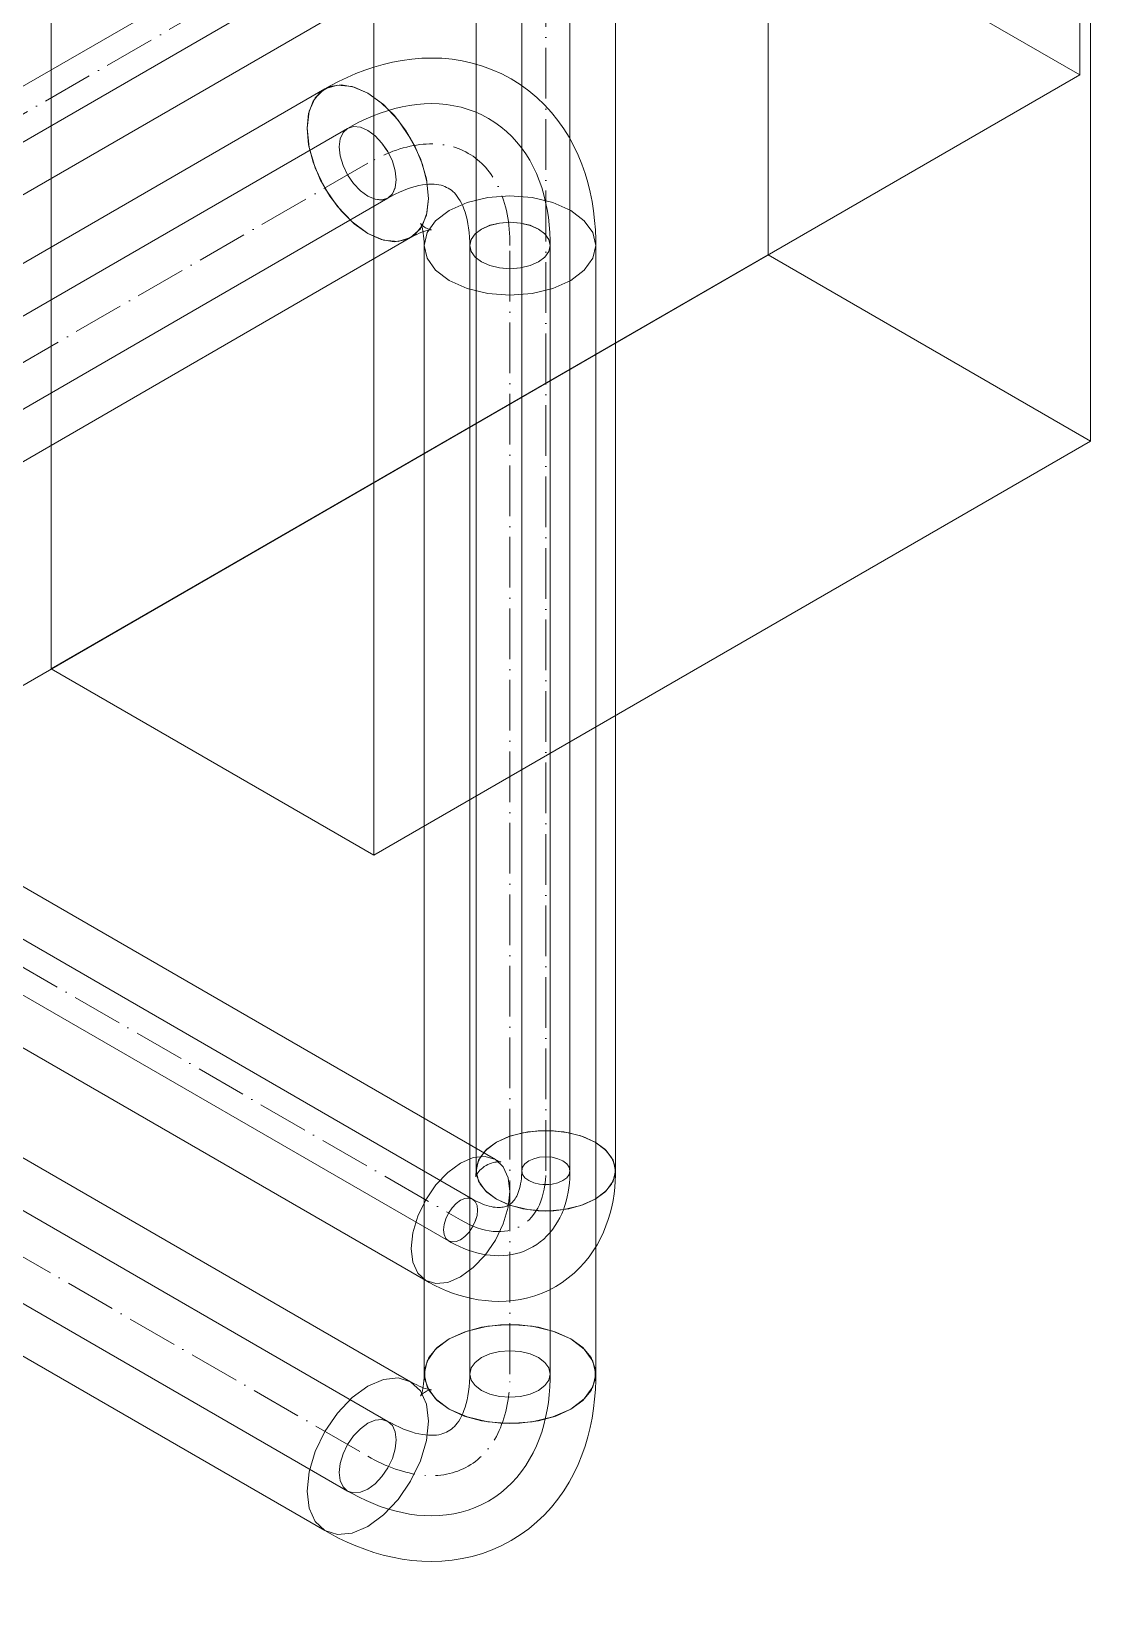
# Model space of a CAD drawing. Header units: millimetres. Extents: x -88595 to 880822, y -1054509 to -148035.
# Drawn here: x 392110.4 to 392319.4, y -329949.7 to -329639.1 of the extents above; entities that cross this region are included whole.
import ezdxf

# ---------------------------------------------------------------- set-up
doc = ezdxf.new("R2010")
doc.units = ezdxf.units.MM
doc.linetypes.add('$12$ADSK_Осевая', pattern=[14, 10, -2, 0, -2])
doc.linetypes.add('$13$ADSK_Осевая', pattern=[14, 10, -2, 0, -2])
for name, color, linetype, lineweight in [('Изоляция', 7, 'Continuous', 18), ('Оборудование', 7, 'Continuous', 18), ('Трубопровод', 7, 'Continuous', 18), ('Трубопроводы', 7, 'Continuous', 18)]:
    doc.layers.add(name, color=color, linetype=linetype, lineweight=lineweight)

# ---------------------------------------------------------------- blocks, each defined once
blk = doc.blocks.new('$0$ADSK_Канальный блок кондиционера1 - AD242MJERAB-3267365-В_ОВ3_1')
at = {"layer": 'Оборудование'}
for p, q in [((18809.76, 6999.76), (18067.3, 7428.42)), ((18809.76, 7203.89), (18809.76, 6999.76)), ((18748.25, 6964.24), (18748.25, 7168.37)), ((18811.89, 6927.5), (18811.89, 7131.63)), ((18606.82, 7086.72), (18606.82, 6882.59)), ((18670.46, 6845.85), (18670.46, 7049.98)), ((18809.76, 6999.76), (18316.91, 6715.21)), ((18606.82, 6882.59), (18748.25, 6964.24)), ((18748.25, 6964.24), (18811.89, 6927.5)), ((18811.89, 6927.5), (18670.46, 6845.85)), ((18670.46, 6845.85), (18606.82, 6882.59))]:
    blk.add_line(p, q, dxfattribs=at)
blk = doc.blocks.new('$0$ADSK_МедьПайка_Отвод-гнутая труба - Отвод _гнутая труба_-3197929-В_ОВ3_1')
at = {"layer": 'Трубопроводы', "color": 190, "true_color": 0x8000ff}
for points in [[(18701.04, 6785.58, 0), (18700.28, 6785.01, 0), (18699.81, 6784.35, 0), (18699.65, 6783.63, 0), (18699.81, 6782.92, 0), (18700.28, 6782.26, 0), (18701.04, 6781.69, 0), (18702.03, 6781.25, 0), (18703.17, 6780.98, 0), (18704.41, 6780.89, 0), (18705.64, 6780.98, 0), (18706.79, 6781.25, 0), (18707.77, 6781.69, 0)], [(18707.77, 6781.69, 0), (18708.53, 6782.26, 0), (18709, 6782.92, 0), (18709.17, 6783.63, 0), (18709, 6784.35, 0), (18708.53, 6785.01, 0), (18707.77, 6785.58, 0), (18706.79, 6786.01, 0), (18705.64, 6786.29, 0), (18704.41, 6786.38, 0), (18703.17, 6786.29, 0), (18702.03, 6786.01, 0), (18701.04, 6785.58, 0)], [(18697.1, 6776.86, 0), (18697.28, 6776.98, 0), (18697.46, 6777.11, 0), (18697.64, 6777.26, 0), (18697.82, 6777.43, 0), (18697.99, 6777.62, 0), (18698.16, 6777.83, 0), (18698.33, 6778.07, 0), (18698.5, 6778.34, 0), (18698.66, 6778.63, 0), (18698.82, 6778.96, 0), (18698.96, 6779.32, 0), (18699.1, 6779.71, 0), (18699.22, 6780.13, 0), (18699.34, 6780.58, 0), (18699.43, 6781.06, 0), (18699.51, 6781.57, 0), (18699.57, 6782.1, 0), (18699.62, 6782.66, 0), (18699.64, 6783.25, 0), (18699.65, 6783.63, 0)], [(18701.86, 6768.62, 0), (18702.6, 6769.08, 0), (18703.31, 6769.6, 0), (18703.99, 6770.16, 0), (18704.62, 6770.77, 0), (18705.21, 6771.41, 0), (18705.76, 6772.1, 0), (18706.27, 6772.81, 0), (18706.73, 6773.56, 0), (18707.15, 6774.33, 0), (18707.53, 6775.12, 0), (18707.86, 6775.94, 0), (18708.15, 6776.77, 0), (18708.41, 6777.63, 0), (18708.62, 6778.5, 0), (18708.8, 6779.38, 0), (18708.94, 6780.28, 0), (18709.05, 6781.19, 0), (18709.12, 6782.11, 0), (18709.16, 6783.04, 0), (18709.17, 6783.63, 0)], [(18687.58, 6777.8, 0), (18688.45, 6778.18, 0), (18689.26, 6778.26, 0), (18689.96, 6778.04, 0), (18690.49, 6777.54, 0), (18690.83, 6776.8, 0), (18690.94, 6775.86, 0), (18690.83, 6774.79, 0), (18690.49, 6773.66, 0), (18689.96, 6772.54, 0), (18689.26, 6771.52, 0), (18688.45, 6770.67, 0), (18687.58, 6770.03, 0)], [(18697.1, 6776.86, 0), (18696.9, 6776.76, 0), (18696.7, 6776.67, 0), (18696.48, 6776.59, 0), (18696.25, 6776.52, 0), (18695.99, 6776.46, 0), (18695.72, 6776.42, 0), (18695.43, 6776.39, 0), (18695.12, 6776.38, 0), (18694.78, 6776.39, 0), (18694.42, 6776.42, 0), (18694.03, 6776.47, 0), (18693.63, 6776.55, 0), (18693.2, 6776.65, 0), (18692.76, 6776.78, 0), (18692.29, 6776.94, 0), (18691.81, 6777.12, 0), (18691.32, 6777.34, 0), (18690.81, 6777.58, 0), (18690.29, 6777.85, 0), (18689.96, 6778.04, 0)], [(18687.58, 6770.03, 0), (18686.71, 6769.66, 0), (18685.89, 6769.58, 0), (18685.2, 6769.8, 0), (18684.66, 6770.29, 0), (18684.33, 6771.04, 0), (18684.21, 6771.97, 0), (18684.33, 6773.05, 0), (18684.66, 6774.18, 0), (18685.2, 6775.29, 0), (18685.89, 6776.31, 0), (18686.71, 6777.17, 0), (18687.58, 6777.8, 0)], [(18701.86, 6768.62, 0), (18701.08, 6768.2, 0), (18700.28, 6767.85, 0), (18699.45, 6767.54, 0), (18698.61, 6767.3, 0), (18697.75, 6767.11, 0), (18696.89, 6766.97, 0), (18696.02, 6766.89, 0), (18695.14, 6766.86, 0), (18694.26, 6766.89, 0), (18693.39, 6766.96, 0), (18692.51, 6767.08, 0), (18691.64, 6767.24, 0), (18690.78, 6767.45, 0), (18689.92, 6767.69, 0), (18689.06, 6767.98, 0), (18688.22, 6768.31, 0), (18687.37, 6768.67, 0), (18686.54, 6769.07, 0), (18685.72, 6769.5, 0), (18685.2, 6769.8, 0)]]:
    blk.add_polyline3d(points, dxfattribs=at)
blk = doc.blocks.new('$0$ADSK_МедьПайка_Отвод-гнутая труба - Отвод _гнутая труба_-3197924-В_ОВ3_1')
at = {"layer": 'Трубопроводы', "color": 134, "true_color": 0x00a6a6}
for points in [[(18702.95, 6740.3, 0), (18704.21, 6741.25, 0), (18705, 6742.36, 0), (18705.27, 6743.54, 0), (18705, 6744.73, 0), (18704.21, 6745.84, 0), (18702.95, 6746.79, 0), (18701.3, 6747.51, 0), (18699.39, 6747.97, 0), (18697.33, 6748.13, 0), (18695.28, 6747.97, 0), (18693.36, 6747.51, 0), (18691.72, 6746.79, 0)], [(18691.72, 6746.79, 0), (18690.46, 6745.84, 0), (18689.66, 6744.73, 0), (18689.39, 6743.54, 0), (18689.66, 6742.36, 0), (18690.46, 6741.25, 0), (18691.72, 6740.3, 0), (18693.36, 6739.57, 0), (18695.28, 6739.12, 0), (18697.33, 6738.96, 0), (18699.39, 6739.12, 0), (18701.3, 6739.57, 0), (18702.95, 6740.3, 0)], [(18685.14, 6732.25, 0), (18685.45, 6732.44, 0), (18685.76, 6732.66, 0), (18686.05, 6732.91, 0), (18686.35, 6733.19, 0), (18686.64, 6733.51, 0), (18686.92, 6733.86, 0), (18687.21, 6734.26, 0), (18687.48, 6734.71, 0), (18687.75, 6735.2, 0), (18688.01, 6735.75, 0), (18688.25, 6736.35, 0), (18688.48, 6737, 0), (18688.69, 6737.7, 0), (18688.88, 6738.45, 0), (18689.04, 6739.25, 0), (18689.17, 6740.1, 0), (18689.28, 6740.99, 0), (18689.35, 6741.93, 0), (18689.39, 6742.9, 0), (18689.39, 6743.54, 0)], [(18693.08, 6718.49, 0), (18694.33, 6719.27, 0), (18695.51, 6720.13, 0), (18696.64, 6721.07, 0), (18697.7, 6722.08, 0), (18698.68, 6723.16, 0), (18699.6, 6724.3, 0), (18700.44, 6725.49, 0), (18701.21, 6726.73, 0), (18701.91, 6728.02, 0), (18702.54, 6729.35, 0), (18703.1, 6730.71, 0), (18703.59, 6732.1, 0), (18704.01, 6733.52, 0), (18704.37, 6734.97, 0), (18704.67, 6736.45, 0), (18704.9, 6737.94, 0), (18705.08, 6739.46, 0), (18705.2, 6741, 0), (18705.26, 6742.55, 0), (18705.27, 6743.54, 0)], [(18669.26, 6733.82, 0), (18670.72, 6734.44, 0), (18672.07, 6734.57, 0), (18673.23, 6734.21, 0), (18674.12, 6733.39, 0), (18674.69, 6732.15, 0), (18674.88, 6730.58, 0), (18674.69, 6728.79, 0), (18674.12, 6726.9, 0), (18673.23, 6725.04, 0), (18672.07, 6723.34, 0), (18670.72, 6721.91, 0), (18669.26, 6720.85, 0)], [(18669.26, 6720.85, 0), (18667.81, 6720.24, 0), (18666.46, 6720.1, 0), (18665.29, 6720.46, 0), (18664.4, 6721.29, 0), (18663.84, 6722.53, 0), (18663.65, 6724.1, 0), (18663.84, 6725.88, 0), (18664.4, 6727.77, 0), (18665.29, 6729.63, 0), (18666.46, 6731.33, 0), (18667.81, 6732.76, 0), (18669.26, 6733.82, 0)], [(18685.14, 6732.25, 0), (18684.82, 6732.07, 0), (18684.48, 6731.92, 0), (18684.11, 6731.79, 0), (18683.72, 6731.67, 0), (18683.31, 6731.58, 0), (18682.85, 6731.51, 0), (18682.37, 6731.47, 0), (18681.84, 6731.45, 0), (18681.28, 6731.47, 0), (18680.68, 6731.52, 0), (18680.04, 6731.6, 0), (18679.36, 6731.73, 0), (18678.65, 6731.9, 0), (18677.91, 6732.11, 0), (18677.13, 6732.37, 0), (18676.33, 6732.68, 0), (18675.51, 6733.04, 0), (18674.66, 6733.44, 0), (18673.79, 6733.9, 0), (18673.23, 6734.21, 0)], [(18693.08, 6718.49, 0), (18691.79, 6717.81, 0), (18690.45, 6717.21, 0), (18689.07, 6716.7, 0), (18687.67, 6716.29, 0), (18686.24, 6715.98, 0), (18684.8, 6715.75, 0), (18683.34, 6715.62, 0), (18681.88, 6715.57, 0), (18680.42, 6715.61, 0), (18678.96, 6715.73, 0), (18677.5, 6715.93, 0), (18676.05, 6716.2, 0), (18674.6, 6716.54, 0), (18673.17, 6716.96, 0), (18671.74, 6717.44, 0), (18670.33, 6717.98, 0), (18668.93, 6718.59, 0), (18667.54, 6719.25, 0), (18666.16, 6719.97, 0), (18665.29, 6720.46, 0)]]:
    blk.add_polyline3d(points, dxfattribs=at)

msp = doc.modelspace()

# ---------------------------------------------------------------- linework, layer by layer
at = {"layer": 'Изоляция', "color": 190, "true_color": 0x8000ff}
for p, q in [((392198.16, -329615.24), (392198.16, -329863.78)), ((392225.68, -329863.78), (392225.68, -329615.24)), ((391063.8, -330274.56), (392201.97, -329617.44)), ((392201.97, -329861.58), (392003.83, -329747.19)), ((391990.07, -329771.02), (392188.21, -329885.41))]:
    msp.add_line(p, q, dxfattribs=at)
at = {"layer": 'Изоляция', "color": 134, "true_color": 0x00a6a6}
for p, q in [((392168.3, -329650.41), (391051.68, -330295.09)), ((391068.62, -330324.43), (392185.24, -329679.75)), ((392187.9, -329681.29), (392187.9, -329903.87)), ((392221.78, -329903.87), (392221.78, -329681.29)), ((392185.24, -329905.41), (391955.22, -329772.6)), ((391938.28, -329801.94), (392168.3, -329934.75))]:
    msp.add_line(p, q, dxfattribs=at)
for points in [[(392205.09, -329648.45, 0), (392203.25, -329647.47, 0), (392201.34, -329646.62, 0), (392199.39, -329645.9, 0), (392197.41, -329645.32, 0), (392195.41, -329644.88, 0), (392193.41, -329644.57, 0), (392191.4, -329644.38, 0), (392189.41, -329644.32, 0), (392187.44, -329644.37, 0), (392185.49, -329644.53, 0), (392183.57, -329644.79, 0), (392181.68, -329645.14, 0), (392179.82, -329645.59, 0), (392177.99, -329646.11, 0), (392176.2, -329646.72, 0), (392174.44, -329647.39, 0), (392172.71, -329648.14, 0), (392171.01, -329648.95, 0), (392169.34, -329649.83, 0), (392168.3, -329650.41, 0)], [(392176.77, -329651.25, 0), (392174.11, -329650.06, 0), (392171.57, -329649.62, 0), (392169.3, -329649.96, 0), (392167.41, -329651.05, 0), (392165.98, -329652.85, 0), (392165.09, -329655.27, 0), (392164.79, -329658.17, 0)], [(392164.79, -329658.17, 0), (392165.2, -329654.82, 0), (392166.4, -329652.18, 0), (392168.3, -329650.41, 0), (392170.78, -329649.65, 0), (392173.67, -329649.93, 0), (392176.77, -329651.25, 0)], [(392176.77, -329651.25, 0), (392179.87, -329653.51, 0), (392182.76, -329656.56, 0), (392185.24, -329660.19, 0), (392187.15, -329664.16, 0), (392188.34, -329668.18, 0), (392188.75, -329672, 0)], [(392188.75, -329672, 0), (392188.45, -329668.75, 0), (392187.56, -329665.31, 0), (392186.14, -329661.86, 0), (392184.24, -329658.58, 0), (392181.97, -329655.62, 0), (392179.44, -329653.14, 0), (392176.77, -329651.25, 0)], [(392205.09, -329648.45, 0), (392206.86, -329649.55, 0), (392208.55, -329650.78, 0), (392210.15, -329652.11, 0), (392211.64, -329653.53, 0), (392213.02, -329655.04, 0), (392214.3, -329656.63, 0), (392215.46, -329658.27, 0), (392216.51, -329659.96, 0), (392217.45, -329661.7, 0), (392218.29, -329663.46, 0), (392219.02, -329665.26, 0), (392219.66, -329667.07, 0), (392220.21, -329668.9, 0), (392220.66, -329670.75, 0), (392221.04, -329672.61, 0), (392221.33, -329674.47, 0), (392221.55, -329676.34, 0), (392221.7, -329678.22, 0), (392221.77, -329680.1, 0), (392221.78, -329681.29, 0)], [(392176.77, -329678.92, 0), (392173.67, -329676.65, 0), (392170.78, -329673.6, 0), (392168.3, -329669.97, 0), (392166.4, -329666.01, 0), (392165.2, -329661.98, 0), (392164.79, -329658.17, 0)], [(392164.79, -329658.17, 0), (392165.09, -329661.42, 0), (392165.98, -329664.86, 0), (392167.41, -329668.3, 0), (392169.31, -329671.59, 0), (392171.58, -329674.55, 0), (392174.11, -329677.03, 0), (392176.77, -329678.92, 0)], [(392188.75, -329672, 0), (392188.34, -329675.34, 0), (392187.15, -329677.99, 0), (392185.24, -329679.75, 0), (392182.76, -329680.52, 0), (392179.87, -329680.23, 0), (392176.77, -329678.92, 0)], [(392176.77, -329678.92, 0), (392179.44, -329680.11, 0), (392181.97, -329680.55, 0), (392184.24, -329680.21, 0), (392186.14, -329679.11, 0), (392187.57, -329677.31, 0), (392188.45, -329674.9, 0), (392188.75, -329672, 0)], [(392216.82, -329674.38, 0), (392213.31, -329672.82, 0), (392209.23, -329671.84, 0), (392204.84, -329671.51, 0), (392200.46, -329671.84, 0), (392196.37, -329672.82, 0), (392192.87, -329674.38, 0)], [(392192.87, -329674.38, 0), (392196.37, -329672.82, 0), (392200.46, -329671.84, 0), (392204.84, -329671.51, 0), (392209.23, -329671.84, 0), (392213.31, -329672.82, 0), (392216.82, -329674.38, 0)], [(392192.87, -329674.38, 0), (392190.17, -329676.4, 0), (392188.48, -329678.76, 0), (392187.9, -329681.29, 0), (392188.48, -329683.82, 0), (392190.17, -329686.18, 0), (392192.87, -329688.21, 0)], [(392192.87, -329688.21, 0), (392190.17, -329686.18, 0), (392188.48, -329683.82, 0), (392187.9, -329681.29, 0), (392188.48, -329678.76, 0), (392190.17, -329676.4, 0), (392192.87, -329674.38, 0)], [(392216.82, -329688.21, 0), (392219.51, -329686.18, 0), (392221.21, -329683.82, 0), (392221.78, -329681.29, 0), (392221.21, -329678.76, 0), (392219.51, -329676.4, 0), (392216.82, -329674.38, 0)], [(392216.82, -329674.38, 0), (392219.51, -329676.4, 0), (392221.21, -329678.76, 0), (392221.78, -329681.29, 0), (392221.21, -329683.82, 0), (392219.51, -329686.18, 0), (392216.82, -329688.21, 0)], [(392189.33, -329678.2, 0), (392189.3, -329678.2, 0), (392189.21, -329678.2, 0), (392189.06, -329678.22, 0), (392188.85, -329678.26, 0), (392188.58, -329678.32, 0), (392188.25, -329678.41, 0), (392187.87, -329678.53, 0), (392187.43, -329678.69, 0), (392186.95, -329678.88, 0), (392186.43, -329679.13, 0), (392185.86, -329679.41, 0), (392185.27, -329679.74, 0), (392185.24, -329679.75, 0)], [(392188.15, -329677.79, 0), (392187.94, -329677.65, 0), (392187.74, -329677.51, 0), (392187.57, -329677.37, 0), (392187.42, -329677.23, 0), (392187.32, -329677.12, 0), (392187.25, -329677.03, 0), (392187.21, -329676.98, 0), (392187.21, -329676.97, 0)], [(392187.21, -329676.97, 0), (392187.22, -329677, 0), (392187.26, -329677.08, 0), (392187.32, -329677.22, 0), (392187.4, -329677.42, 0), (392187.48, -329677.68, 0), (392187.57, -329678.01, 0), (392187.66, -329678.41, 0), (392187.74, -329678.86, 0), (392187.8, -329679.38, 0), (392187.86, -329679.95, 0), (392187.89, -329680.58, 0), (392187.9, -329681.26, 0), (392187.9, -329681.29, 0)], [(392188.15, -329677.79, 0), (392188.38, -329677.91, 0), (392188.6, -329678.01, 0), (392188.81, -329678.09, 0), (392189, -329678.14, 0), (392189.15, -329678.17, 0), (392189.26, -329678.19, 0), (392189.32, -329678.2, 0), (392189.33, -329678.2, 0)], [(392192.87, -329688.21, 0), (392196.37, -329689.76, 0), (392200.46, -329690.74, 0), (392204.84, -329691.07, 0), (392209.23, -329690.74, 0), (392213.31, -329689.76, 0), (392216.82, -329688.21, 0)], [(392216.82, -329688.21, 0), (392213.31, -329689.76, 0), (392209.23, -329690.74, 0), (392204.84, -329691.07, 0), (392200.46, -329690.74, 0), (392196.37, -329689.76, 0), (392192.87, -329688.21, 0)], [(392192.87, -329896.95, 0), (392196.37, -329895.4, 0), (392200.46, -329894.42, 0), (392204.84, -329894.09, 0), (392209.23, -329894.42, 0), (392213.31, -329895.4, 0), (392216.82, -329896.95, 0)], [(392216.82, -329896.95, 0), (392213.86, -329895.59, 0), (392210.44, -329894.64, 0), (392206.74, -329894.15, 0), (392202.94, -329894.15, 0), (392199.25, -329894.64, 0), (392195.83, -329895.59, 0), (392192.87, -329896.95, 0)], [(392192.87, -329910.78, 0), (392190.17, -329908.76, 0), (392188.48, -329906.4, 0), (392187.9, -329903.87, 0), (392188.48, -329901.34, 0), (392190.17, -329898.98, 0), (392192.87, -329896.95, 0)], [(392192.87, -329896.95, 0), (392190.5, -329898.67, 0), (392188.85, -329900.64, 0), (392188.01, -329902.78, 0), (392188.01, -329904.97, 0), (392188.86, -329907.1, 0), (392190.5, -329909.07, 0), (392192.87, -329910.78, 0)], [(392216.82, -329896.95, 0), (392219.51, -329898.98, 0), (392221.21, -329901.34, 0), (392221.78, -329903.87, 0), (392221.21, -329906.4, 0), (392219.51, -329908.76, 0), (392216.82, -329910.78, 0)], [(392216.82, -329910.78, 0), (392219.19, -329909.07, 0), (392220.83, -329907.1, 0), (392221.68, -329904.96, 0), (392221.68, -329902.77, 0), (392220.83, -329900.64, 0), (392219.19, -329898.66, 0), (392216.82, -329896.95, 0)], [(392188.75, -329913.16, 0), (392188.34, -329909.82, 0), (392187.15, -329907.17, 0), (392185.24, -329905.41, 0), (392182.76, -329904.64, 0), (392179.87, -329904.93, 0), (392176.77, -329906.24, 0)], [(392176.77, -329906.24, 0), (392179.87, -329904.93, 0), (392182.76, -329904.64, 0), (392185.24, -329905.41, 0), (392187.15, -329907.17, 0), (392188.34, -329909.82, 0), (392188.75, -329913.16, 0)], [(392189.33, -329906.96, 0), (392189.3, -329906.96, 0), (392189.21, -329906.96, 0), (392189.06, -329906.94, 0), (392188.85, -329906.9, 0), (392188.58, -329906.84, 0), (392188.25, -329906.75, 0), (392187.87, -329906.63, 0), (392187.43, -329906.47, 0), (392186.95, -329906.28, 0), (392186.43, -329906.03, 0), (392185.86, -329905.75, 0), (392185.27, -329905.42, 0), (392185.24, -329905.41, 0)], [(392187.21, -329908.19, 0), (392187.22, -329908.16, 0), (392187.26, -329908.08, 0), (392187.32, -329907.94, 0), (392187.4, -329907.74, 0), (392187.48, -329907.48, 0), (392187.57, -329907.15, 0), (392187.66, -329906.75, 0), (392187.74, -329906.3, 0), (392187.8, -329905.78, 0), (392187.86, -329905.21, 0), (392187.89, -329904.58, 0), (392187.9, -329903.9, 0), (392187.9, -329903.87, 0)], [(392205.09, -329936.71, 0), (392206.86, -329935.61, 0), (392208.55, -329934.38, 0), (392210.15, -329933.05, 0), (392211.64, -329931.63, 0), (392213.02, -329930.12, 0), (392214.3, -329928.53, 0), (392215.46, -329926.89, 0), (392216.51, -329925.2, 0), (392217.45, -329923.46, 0), (392218.29, -329921.7, 0), (392219.02, -329919.9, 0), (392219.66, -329918.09, 0), (392220.21, -329916.26, 0), (392220.66, -329914.41, 0), (392221.04, -329912.55, 0), (392221.33, -329910.69, 0), (392221.55, -329908.82, 0), (392221.7, -329906.94, 0), (392221.77, -329905.06, 0), (392221.78, -329903.87, 0)], [(392176.77, -329906.24, 0), (392173.67, -329908.51, 0), (392170.78, -329911.56, 0), (392168.3, -329915.19, 0), (392166.4, -329919.15, 0), (392165.2, -329923.18, 0), (392164.79, -329926.99, 0)], [(392164.79, -329926.99, 0), (392165.2, -329923.18, 0), (392166.4, -329919.15, 0), (392168.3, -329915.19, 0), (392170.78, -329911.56, 0), (392173.67, -329908.51, 0), (392176.77, -329906.24, 0)], [(392188.15, -329907.37, 0), (392187.94, -329907.51, 0), (392187.74, -329907.65, 0), (392187.57, -329907.79, 0), (392187.42, -329907.93, 0), (392187.32, -329908.04, 0), (392187.25, -329908.13, 0), (392187.21, -329908.18, 0), (392187.21, -329908.19, 0)], [(392188.15, -329907.37, 0), (392188.38, -329907.25, 0), (392188.6, -329907.15, 0), (392188.81, -329907.07, 0), (392189, -329907.02, 0), (392189.15, -329906.99, 0), (392189.26, -329906.97, 0), (392189.32, -329906.96, 0), (392189.33, -329906.96, 0)], [(392216.82, -329910.78, 0), (392213.31, -329912.34, 0), (392209.23, -329913.32, 0), (392204.84, -329913.65, 0), (392200.46, -329913.32, 0), (392196.37, -329912.34, 0), (392192.87, -329910.78, 0)], [(392192.87, -329910.78, 0), (392195.83, -329912.15, 0), (392199.25, -329913.1, 0), (392202.95, -329913.59, 0), (392206.74, -329913.59, 0), (392210.44, -329913.1, 0), (392213.86, -329912.15, 0), (392216.82, -329910.78, 0)], [(392176.77, -329933.91, 0), (392179.87, -329931.65, 0), (392182.76, -329928.6, 0), (392185.24, -329924.97, 0), (392187.15, -329921, 0), (392188.34, -329916.98, 0), (392188.75, -329913.16, 0)], [(392188.75, -329913.16, 0), (392188.34, -329916.98, 0), (392187.15, -329921, 0), (392185.24, -329924.97, 0), (392182.76, -329928.6, 0), (392179.87, -329931.65, 0), (392176.77, -329933.91, 0)], [(392164.79, -329926.99, 0), (392165.2, -329930.34, 0), (392166.4, -329932.98, 0), (392168.3, -329934.75, 0), (392170.78, -329935.51, 0), (392173.67, -329935.23, 0), (392176.77, -329933.91, 0)], [(392176.77, -329933.91, 0), (392173.67, -329935.23, 0), (392170.78, -329935.51, 0), (392168.3, -329934.75, 0), (392166.4, -329932.98, 0), (392165.2, -329930.34, 0), (392164.79, -329926.99, 0)], [(392205.09, -329936.71, 0), (392203.25, -329937.69, 0), (392201.34, -329938.54, 0), (392199.39, -329939.26, 0), (392197.41, -329939.84, 0), (392195.41, -329940.28, 0), (392193.41, -329940.59, 0), (392191.4, -329940.78, 0), (392189.41, -329940.84, 0), (392187.44, -329940.79, 0), (392185.49, -329940.63, 0), (392183.57, -329940.37, 0), (392181.68, -329940.02, 0), (392179.82, -329939.57, 0), (392177.99, -329939.05, 0), (392176.2, -329938.44, 0), (392174.44, -329937.77, 0), (392172.71, -329937.02, 0), (392171.01, -329936.21, 0), (392169.34, -329935.33, 0), (392168.3, -329934.75, 0)]]:
    msp.add_polyline3d(points, dxfattribs=at)
at = {"layer": 'Изоляция', "color": 190, "true_color": 0x8000ff}
for points in [[(392202.19, -329858.16, 0), (392205.04, -329856.9, 0), (392208.35, -329856.1, 0), (392211.92, -329855.83, 0), (392215.48, -329856.1, 0), (392218.8, -329856.9, 0), (392221.65, -329858.16, 0)], [(392221.65, -329858.16, 0), (392219.23, -329857.05, 0), (392216.46, -329856.28, 0), (392213.45, -329855.88, 0), (392210.37, -329855.88, 0), (392207.37, -329856.28, 0), (392204.59, -329857.05, 0), (392202.19, -329858.16, 0)], [(392202.19, -329869.4, 0), (392200, -329867.75, 0), (392198.62, -329865.83, 0), (392198.16, -329863.78, 0), (392198.62, -329861.72, 0), (392200, -329859.81, 0), (392202.19, -329858.16, 0)], [(392202.19, -329858.16, 0), (392200.26, -329859.55, 0), (392198.93, -329861.16, 0), (392198.24, -329862.89, 0), (392198.24, -329864.67, 0), (392198.93, -329866.4, 0), (392200.27, -329868.01, 0), (392202.19, -329869.4, 0)], [(392221.65, -329858.16, 0), (392223.83, -329859.81, 0), (392225.21, -329861.72, 0), (392225.68, -329863.78, 0), (392225.21, -329865.83, 0), (392223.83, -329867.75, 0), (392221.65, -329869.4, 0)], [(392221.65, -329869.4, 0), (392223.57, -329868, 0), (392224.9, -329866.4, 0), (392225.59, -329864.67, 0), (392225.59, -329862.89, 0), (392224.9, -329861.15, 0), (392223.57, -329859.55, 0), (392221.65, -329858.16, 0)], [(392195.09, -329862.26, 0), (392192.57, -329864.1, 0), (392190.22, -329866.57, 0), (392188.21, -329869.52, 0), (392186.66, -329872.74, 0), (392185.69, -329876.01, 0), (392185.36, -329879.11, 0)], [(392185.36, -329879.11, 0), (392185.69, -329876.01, 0), (392186.66, -329872.74, 0), (392188.21, -329869.52, 0), (392190.22, -329866.57, 0), (392192.57, -329864.1, 0), (392195.09, -329862.26, 0)], [(392204.82, -329867.88, 0), (392204.48, -329865.16, 0), (392203.51, -329863.01, 0), (392201.97, -329861.58, 0), (392199.95, -329860.96, 0), (392197.6, -329861.19, 0), (392195.09, -329862.26, 0)], [(392195.09, -329862.26, 0), (392197.6, -329861.19, 0), (392199.95, -329860.96, 0), (392201.97, -329861.58, 0), (392203.51, -329863.01, 0), (392204.48, -329865.16, 0), (392204.82, -329867.88, 0)], [(392200.11, -329862.76, 0), (392200.46, -329862.57, 0), (392200.82, -329862.41, 0), (392201.18, -329862.28, 0), (392201.52, -329862.18, 0), (392201.84, -329862.1, 0), (392202.13, -329862.06, 0), (392202.39, -329862.04, 0), (392202.6, -329862.03, 0), (392202.78, -329862.03, 0), (392202.9, -329862.04, 0), (392202.98, -329862.05, 0), (392203.02, -329862.06, 0)], [(392203.02, -329862.06, 0), (392203, -329862.05, 0), (392202.93, -329862.03, 0), (392202.83, -329862, 0), (392202.69, -329861.94, 0), (392202.51, -329861.86, 0), (392202.3, -329861.76, 0), (392202.06, -329861.63, 0), (392201.97, -329861.58, 0)], [(392200.11, -329862.76, 0), (392199.76, -329862.97, 0), (392199.45, -329863.2, 0), (392199.15, -329863.44, 0), (392198.9, -329863.69, 0), (392198.67, -329863.93, 0), (392198.49, -329864.16, 0), (392198.34, -329864.37, 0), (392198.23, -329864.56, 0), (392198.14, -329864.71, 0), (392198.09, -329864.82, 0), (392198.06, -329864.9, 0), (392198.05, -329864.93, 0)], [(392198.05, -329864.93, 0), (392198.05, -329864.91, 0), (392198.07, -329864.84, 0), (392198.09, -329864.73, 0), (392198.11, -329864.58, 0), (392198.13, -329864.39, 0), (392198.15, -329864.16, 0), (392198.15, -329863.89, 0), (392198.16, -329863.78, 0)], [(392213.87, -329886.59, 0), (392215.14, -329885.79, 0), (392216.35, -329884.92, 0), (392217.5, -329883.96, 0), (392218.56, -329882.94, 0), (392219.55, -329881.86, 0), (392220.46, -329880.74, 0), (392221.28, -329879.57, 0), (392222.02, -329878.38, 0), (392222.69, -329877.16, 0), (392223.27, -329875.92, 0), (392223.78, -329874.67, 0), (392224.23, -329873.41, 0), (392224.6, -329872.15, 0), (392224.92, -329870.89, 0), (392225.17, -329869.62, 0), (392225.37, -329868.36, 0), (392225.52, -329867.09, 0), (392225.62, -329865.83, 0), (392225.67, -329864.58, 0), (392225.68, -329863.78, 0)], [(392195.09, -329884.73, 0), (392197.6, -329882.89, 0), (392199.95, -329880.42, 0), (392201.97, -329877.47, 0), (392203.51, -329874.25, 0), (392204.48, -329870.98, 0), (392204.82, -329867.88, 0)], [(392204.82, -329867.88, 0), (392204.48, -329870.98, 0), (392203.51, -329874.25, 0), (392201.97, -329877.47, 0), (392199.95, -329880.42, 0), (392197.6, -329882.89, 0), (392195.09, -329884.73, 0)], [(392221.65, -329869.4, 0), (392218.8, -329870.66, 0), (392215.48, -329871.45, 0), (392211.92, -329871.72, 0), (392208.35, -329871.45, 0), (392205.04, -329870.66, 0), (392202.19, -329869.4, 0)], [(392202.19, -329869.4, 0), (392204.6, -329870.51, 0), (392207.37, -329871.28, 0), (392210.38, -329871.67, 0), (392213.46, -329871.67, 0), (392216.46, -329871.28, 0), (392219.24, -329870.5, 0), (392221.65, -329869.4, 0)], [(392185.36, -329879.11, 0), (392185.69, -329881.83, 0), (392186.66, -329883.98, 0), (392188.21, -329885.41, 0), (392190.22, -329886.03, 0), (392192.57, -329885.8, 0), (392195.09, -329884.73, 0)], [(392195.09, -329884.73, 0), (392192.57, -329885.8, 0), (392190.22, -329886.03, 0), (392188.21, -329885.41, 0), (392186.66, -329883.98, 0), (392185.69, -329881.83, 0), (392185.36, -329879.11, 0)], [(392213.87, -329886.59, 0), (392212.54, -329887.3, 0), (392211.17, -329887.91, 0), (392209.77, -329888.42, 0), (392208.36, -329888.83, 0), (392206.93, -329889.15, 0), (392205.5, -329889.37, 0), (392204.08, -329889.5, 0), (392202.67, -329889.55, 0), (392201.29, -329889.51, 0), (392199.92, -329889.4, 0), (392198.59, -329889.22, 0), (392197.28, -329888.97, 0), (392195.99, -329888.67, 0), (392194.74, -329888.31, 0), (392193.52, -329887.9, 0), (392192.32, -329887.44, 0), (392191.16, -329886.93, 0), (392190.02, -329886.39, 0), (392188.9, -329885.8, 0), (392188.21, -329885.41, 0)]]:
    msp.add_polyline3d(points, dxfattribs=at)
at = {"layer": 'Трубопровод', "color": 190, "true_color": 0x8000ff}
for p, q in [((392192.71, -329601.4), (391054.54, -330258.52)), ((391059.3, -330266.77), (392197.47, -329609.64)), ((392207.16, -329615.24), (392207.16, -329863.78)), ((392216.68, -329863.78), (392216.68, -329615.24)), ((392197.47, -329869.37), (391999.33, -329754.98)), ((391994.57, -329763.23), (392192.71, -329877.62))]:
    msp.add_line(p, q, dxfattribs=at)
at = {"layer": 'Трубопровод', "color": 190, "linetype": '$12$ADSK_Осевая', "true_color": 0x8000ff}
for p, q in [((392195.09, -329605.52), (391056.92, -330262.64)), ((392195.09, -329605.52), (391056.92, -330262.64)), ((392211.92, -329863.78), (392211.92, -329615.24)), ((392211.92, -329863.78), (392211.92, -329615.24)), ((391996.95, -329759.1), (392195.09, -329873.49)), ((391996.95, -329759.1), (392195.09, -329873.49))]:
    msp.add_line(p, q, dxfattribs=at)
at = {"layer": 'Трубопровод', "color": 134, "true_color": 0x00a6a6}
for p, q in [((392172.8, -329658.21), (391056.18, -330302.89)), ((391064.12, -330316.64), (392180.74, -329671.96)), ((392196.9, -329681.29), (392196.9, -329903.87)), ((392212.78, -329903.87), (392212.78, -329681.29)), ((392180.74, -329913.2), (391950.72, -329780.4)), ((391942.78, -329794.15), (392172.8, -329926.95))]:
    msp.add_line(p, q, dxfattribs=at)
at = {"layer": 'Трубопровод', "color": 134, "linetype": '$12$ADSK_Осевая', "true_color": 0x00a6a6}
for p, q in [((392176.77, -329665.08), (391060.15, -330309.76)), ((392176.77, -329665.08), (391060.15, -330309.76)), ((392204.84, -329903.87), (392204.84, -329681.29)), ((392204.84, -329903.87), (392204.84, -329681.29)), ((391946.75, -329787.27), (392176.77, -329920.08)), ((391946.75, -329787.27), (392176.77, -329920.08))]:
    msp.add_line(p, q, dxfattribs=at)
at = {"layer": 'Трубопровод', "color": 134, "true_color": 0x00a6a6}
for points in [[(392171.16, -329661.84, 0), (392171.35, -329660.28, 0), (392171.91, -329659.04, 0), (392172.8, -329658.21, 0), (392173.96, -329657.85, 0), (392175.32, -329657.98, 0), (392176.77, -329658.6, 0)], [(392176.77, -329658.6, 0), (392178.23, -329659.66, 0), (392179.58, -329661.09, 0), (392180.74, -329662.79, 0), (392181.63, -329664.65, 0), (392182.2, -329666.54, 0), (392182.39, -329668.33, 0)], [(392176.77, -329671.57, 0), (392175.32, -329670.51, 0), (392173.96, -329669.08, 0), (392172.8, -329667.38, 0), (392171.91, -329665.52, 0), (392171.35, -329663.63, 0), (392171.16, -329661.84, 0)], [(392182.39, -329668.33, 0), (392182.2, -329669.89, 0), (392181.63, -329671.13, 0), (392180.74, -329671.96, 0), (392179.58, -329672.32, 0), (392178.23, -329672.19, 0), (392176.77, -329671.57, 0)], [(392199.23, -329678.05, 0), (392197.97, -329679, 0), (392197.17, -329680.11, 0), (392196.9, -329681.29, 0), (392197.17, -329682.48, 0), (392197.97, -329683.58, 0), (392199.23, -329684.53, 0)], [(392210.46, -329678.05, 0), (392208.81, -329677.32, 0), (392206.9, -329676.86, 0), (392204.84, -329676.71, 0), (392202.79, -329676.86, 0), (392200.87, -329677.32, 0), (392199.23, -329678.05, 0)], [(392210.46, -329684.53, 0), (392211.72, -329683.58, 0), (392212.51, -329682.48, 0), (392212.78, -329681.29, 0), (392212.51, -329680.11, 0), (392211.72, -329679, 0), (392210.46, -329678.05, 0)], [(392199.23, -329684.53, 0), (392200.87, -329685.26, 0), (392202.79, -329685.72, 0), (392204.84, -329685.88, 0), (392206.9, -329685.72, 0), (392208.81, -329685.26, 0), (392210.46, -329684.53, 0)], [(392199.23, -329900.63, 0), (392200.87, -329899.9, 0), (392202.79, -329899.44, 0), (392204.84, -329899.28, 0), (392206.9, -329899.44, 0), (392208.81, -329899.9, 0), (392210.46, -329900.63, 0)], [(392199.23, -329907.11, 0), (392197.97, -329906.16, 0), (392197.17, -329905.05, 0), (392196.9, -329903.87, 0), (392197.17, -329902.68, 0), (392197.97, -329901.58, 0), (392199.23, -329900.63, 0)], [(392210.46, -329900.63, 0), (392211.72, -329901.58, 0), (392212.51, -329902.68, 0), (392212.78, -329903.87, 0), (392212.51, -329905.05, 0), (392211.72, -329906.16, 0), (392210.46, -329907.11, 0)], [(392210.46, -329907.11, 0), (392208.81, -329907.84, 0), (392206.9, -329908.3, 0), (392204.84, -329908.45, 0), (392202.79, -329908.3, 0), (392200.87, -329907.84, 0), (392199.23, -329907.11, 0)], [(392176.77, -329913.59, 0), (392175.32, -329914.65, 0), (392173.96, -329916.08, 0), (392172.8, -329917.78, 0), (392171.91, -329919.64, 0), (392171.35, -329921.53, 0), (392171.16, -329923.32, 0)], [(392182.39, -329916.83, 0), (392182.2, -329915.27, 0), (392181.63, -329914.03, 0), (392180.74, -329913.2, 0), (392179.58, -329912.84, 0), (392178.23, -329912.97, 0), (392176.77, -329913.59, 0)], [(392176.77, -329926.56, 0), (392178.23, -329925.5, 0), (392179.58, -329924.07, 0), (392180.74, -329922.37, 0), (392181.63, -329920.51, 0), (392182.2, -329918.62, 0), (392182.39, -329916.83, 0)], [(392171.16, -329923.32, 0), (392171.35, -329924.88, 0), (392171.91, -329926.12, 0), (392172.8, -329926.95, 0), (392173.96, -329927.31, 0), (392175.32, -329927.18, 0), (392176.77, -329926.56, 0)]]:
    msp.add_polyline3d(points, dxfattribs=at)
at = {"layer": 'Трубопровод', "color": 190, "true_color": 0x8000ff}
for points in [[(392208.55, -329865.72, 0), (392207.79, -329865.15, 0), (392207.32, -329864.49, 0), (392207.16, -329863.78, 0), (392207.32, -329863.07, 0), (392207.79, -329862.4, 0), (392208.55, -329861.84, 0)], [(392208.55, -329861.84, 0), (392209.54, -329861.4, 0), (392210.68, -329861.12, 0), (392211.92, -329861.03, 0), (392213.15, -329861.12, 0), (392214.3, -329861.4, 0), (392215.28, -329861.84, 0)], [(392215.28, -329861.84, 0), (392216.04, -329862.4, 0), (392216.51, -329863.07, 0), (392216.68, -329863.78, 0), (392216.51, -329864.49, 0), (392216.04, -329865.15, 0), (392215.28, -329865.72, 0)], [(392215.28, -329865.72, 0), (392214.3, -329866.16, 0), (392213.15, -329866.43, 0), (392211.92, -329866.53, 0), (392210.68, -329866.43, 0), (392209.54, -329866.16, 0), (392208.55, -329865.72, 0)], [(392195.09, -329869.61, 0), (392194.21, -329870.24, 0), (392193.4, -329871.1, 0), (392192.71, -329872.12, 0), (392192.17, -329873.23, 0), (392191.83, -329874.37, 0), (392191.72, -329875.44, 0)], [(392198.45, -329871.55, 0), (392198.34, -329870.61, 0), (392198, -329869.87, 0), (392197.47, -329869.37, 0), (392196.77, -329869.16, 0), (392195.96, -329869.24, 0), (392195.09, -329869.61, 0)], [(392195.09, -329877.38, 0), (392195.96, -329876.75, 0), (392196.77, -329875.89, 0), (392197.47, -329874.87, 0), (392198, -329873.76, 0), (392198.34, -329872.62, 0), (392198.45, -329871.55, 0)], [(392191.72, -329875.44, 0), (392191.83, -329876.38, 0), (392192.17, -329877.12, 0), (392192.71, -329877.62, 0), (392193.4, -329877.83, 0), (392194.21, -329877.75, 0), (392195.09, -329877.38, 0)]]:
    msp.add_polyline3d(points, dxfattribs=at)
at = {"layer": 'Трубопроводы', "color": 134, "linetype": '$13$ADSK_Осевая', "true_color": 0x00a6a6}
for centre, major_axis, start_param, end_param in [((392176.77, -329697.5), (19.85, 34.38), 5.497787, 7.068583), ((392176.77, -329887.66), (-19.85, 34.38), 2.356194, 3.926991)]:
    msp.add_ellipse(centre, major_axis=major_axis, ratio=0.57735, start_param=start_param, end_param=end_param, dxfattribs=at)
at = {"layer": 'Трубопроводы', "color": 190, "linetype": '$13$ADSK_Осевая', "true_color": 0x8000ff}
msp.add_ellipse((392195.09, -329854.06), major_axis=(-11.9, 20.61), ratio=0.57735, start_param=2.356194, end_param=3.926991, dxfattribs=at)

# ---------------------------------------------------------------- block references
at = {"layer": 'Оборудование'}
msp.add_blockref('$0$ADSK_Канальный блок кондиционера1 - AD242MJERAB-3267365-В_ОВ3_1', (373507.51, -336647.41), dxfattribs=at)
at = {"layer": 'Трубопроводы', "color": 134, "true_color": 0x00a6a6, "rotation": 120}
msp.add_blockref('$0$ADSK_МедьПайка_Отвод-гнутая труба - Отвод _гнутая труба_-3197924-В_ОВ3_1', (407365.52, -342485.68), dxfattribs=at)
at = {"layer": 'Трубопроводы', "color": 190, "true_color": 0x8000ff}
msp.add_blockref('$0$ADSK_МедьПайка_Отвод-гнутая труба - Отвод _гнутая труба_-3197929-В_ОВ3_1', (373507.51, -336647.41), dxfattribs=at)
at = {"layer": 'Трубопроводы', "color": 134, "true_color": 0x00a6a6}
msp.add_blockref('$0$ADSK_МедьПайка_Отвод-гнутая труба - Отвод _гнутая труба_-3197924-В_ОВ3_1', (373507.51, -336647.41), dxfattribs=at)

doc.saveas('drawing.dxf')
